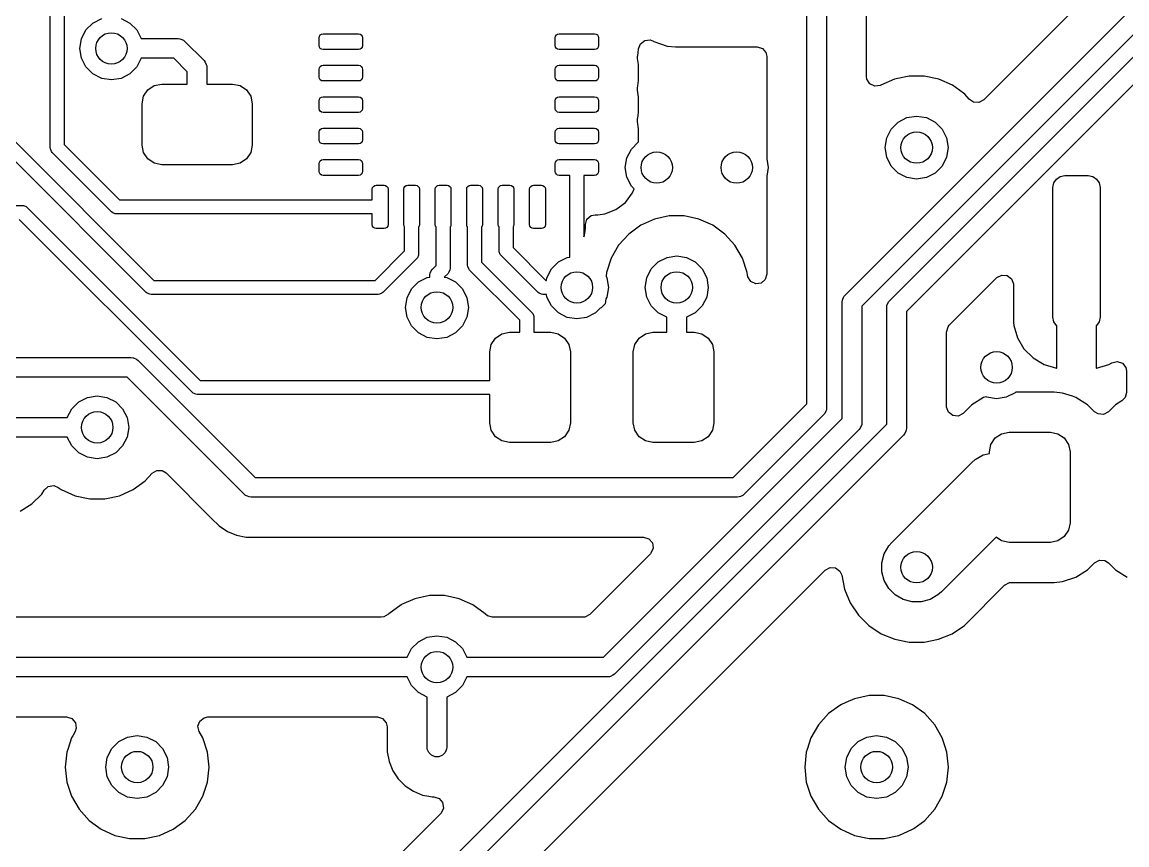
# Model space of a CAD drawing. Extents: x -2.18 to 1.8, y 0.44 to 2.81.
# Drawn here: x -0.158 to 0.395, y 0.646 to 1.058 of the extents above; entities that cross this region are included whole.
import ezdxf

# ---------------------------------------------------------------- set-up
doc = ezdxf.new("R2010")
doc.units = 0
doc.header["$MEASUREMENT"] = 0
doc.layers.add('BLACK', color=7, linetype='CONTINUOUS')

msp = doc.modelspace()

# ---------------------------------------------------------------- linework, layer by layer
at = {"layer": 'BLACK', "linetype": 'CONTINUOUS'}
for p, q in [((0.26494, 1.03051), (0.26494, 1.10805)), ((0.23508, 0.86674), (0.23508, 1.10355)), ((0.24492, 1.10559), (0.24492, 0.8647)), ((-0.1435, 0.995), (-0.1435, 1.0916)), ((-0.1365, 1.09305), (-0.1365, 0.99645)), ((0.25424, 0.9212), (0.40152, 1.06848)), ((0.37543, 1.0707), (0.32357, 1.01885)), ((-0.12562, 1.05383), (-0.12213, 1.05731)), ((-0.12213, 1.05731), (-0.11774, 1.05955)), ((-0.10801, 1.05955), (-0.10362, 1.05731)), ((-0.10362, 1.05731), (-0.10014, 1.05383)), ((0.40704, 1.06008), (0.26264, 0.91568)), ((-0.12786, 1.04944), (-0.12562, 1.05383)), ((-0.10014, 1.05383), (-0.09793, 1.04949)), ((-0.00894, 1.04996), (-0.00879, 1.05071)), ((-0.00879, 1.05071), (-0.00836, 1.05135)), ((-0.00836, 1.05135), (-0.00772, 1.05178)), ((-0.00772, 1.05178), (-0.00697, 1.05193)), ((-0.00697, 1.05193), (0.01075, 1.05193)), ((0.01075, 1.05193), (0.0115, 1.05178)), ((0.0115, 1.05178), (0.01214, 1.05135)), ((0.01214, 1.05135), (0.01257, 1.05071)), ((0.01257, 1.05071), (0.01272, 1.04996)), ((0.10917, 1.04996), (0.10932, 1.05071)), ((0.10932, 1.05071), (0.10975, 1.05135)), ((0.10975, 1.05135), (0.11039, 1.05178)), ((0.11039, 1.05178), (0.11114, 1.05193)), ((0.11114, 1.05193), (0.12886, 1.05193)), ((0.12886, 1.05193), (0.12961, 1.05178)), ((0.12961, 1.05178), (0.13025, 1.05135)), ((0.13025, 1.05135), (0.13068, 1.05071)), ((0.13068, 1.05071), (0.13083, 1.04996)), ((-0.12863, 1.04457), (-0.12786, 1.04944)), ((-0.09793, 1.04949), (-0.07957, 1.04949)), ((-0.07957, 1.04949), (-0.07861, 1.0494)), ((-0.07861, 1.0494), (-0.07861, 1.0494)), ((-0.07861, 1.0494), (-0.07809, 1.04918)), ((-0.07809, 1.04918), (-0.07683, 1.04866)), ((-0.07683, 1.04866), (-0.07683, 1.04866)), ((-0.07683, 1.04866), (-0.07609, 1.04805)), ((-0.07609, 1.04805), (-0.06652, 1.03848)), ((-0.00894, 1.04602), (-0.00894, 1.04996)), ((-0.00879, 1.04527), (-0.00894, 1.04602)), ((-0.00836, 1.04463), (-0.00879, 1.04527)), ((0.01257, 1.04527), (0.01214, 1.04463)), ((0.01272, 1.04602), (0.01257, 1.04527)), ((0.01272, 1.04996), (0.01272, 1.04602)), ((0.10917, 1.04602), (0.10917, 1.04996)), ((0.10932, 1.04527), (0.10917, 1.04602)), ((0.10975, 1.04463), (0.10932, 1.04527)), ((0.13068, 1.04527), (0.13025, 1.04463)), ((0.13083, 1.04602), (0.13068, 1.04527)), ((0.13083, 1.04996), (0.13083, 1.04602)), ((0.15089, 1.04444), (0.15178, 1.04692)), ((0.15178, 1.04692), (0.15396, 1.0486)), ((0.15396, 1.0486), (0.1567, 1.04882)), ((0.1567, 1.04882), (0.15828, 1.0482)), ((0.15828, 1.0482), (0.15859, 1.04801)), ((0.15859, 1.04801), (0.16522, 1.04581)), ((0.16522, 1.04581), (0.16931, 1.04539)), ((0.16931, 1.04539), (0.21018, 1.04539)), ((0.21018, 1.04539), (0.21282, 1.04462)), ((0.27652, 0.91848), (0.40652, 1.04848)), ((-0.12786, 1.0397), (-0.12863, 1.04457)), ((-0.12562, 1.03531), (-0.12786, 1.0397)), ((-0.09793, 1.03965), (-0.10014, 1.03531)), ((-0.08161, 1.03965), (-0.09793, 1.03965)), ((-0.07492, 1.03296), (-0.08161, 1.03965)), ((-0.00772, 1.0442), (-0.00836, 1.04463)), ((-0.00697, 1.04406), (-0.00772, 1.0442)), ((0.01075, 1.04406), (-0.00697, 1.04406)), ((0.0115, 1.0442), (0.01075, 1.04406)), ((0.01214, 1.04463), (0.0115, 1.0442)), ((0.11039, 1.0442), (0.10975, 1.04463)), ((0.11114, 1.04406), (0.11039, 1.0442)), ((0.12886, 1.04406), (0.11114, 1.04406)), ((0.12961, 1.0442), (0.12886, 1.04406)), ((0.13025, 1.04463), (0.12961, 1.0442)), ((0.15041, 1.0407), (0.15043, 1.04084)), ((0.15041, 1.03954), (0.15041, 1.0407)), ((0.15077, 1.03656), (0.15041, 1.03954)), ((0.15043, 1.04084), (0.15085, 1.0443)), ((0.15085, 1.04434), (0.15086, 1.04445)), ((0.15085, 1.04433), (0.15085, 1.04434)), ((0.15085, 1.0443), (0.15085, 1.04433)), ((0.15085, 1.0443), (0.15085, 1.0443)), ((0.15086, 1.04445), (0.15089, 1.04444)), ((0.21282, 1.04462), (0.21462, 1.04254)), ((0.21462, 1.04254), (0.21506, 1.04051)), ((0.21506, 1.04051), (0.21506, 0.98935)), ((0.41204, 1.04008), (0.28492, 0.91296)), ((-0.12213, 1.03183), (-0.12562, 1.03531)), ((-0.10014, 1.03531), (-0.10362, 1.03183)), ((-0.06652, 1.03848), (-0.06591, 1.03773)), ((-0.06591, 1.03773), (-0.06591, 1.03773)), ((-0.06591, 1.03773), (-0.06542, 1.03655)), ((-0.06542, 1.03655), (-0.06526, 1.03616)), ((-0.06526, 1.03616), (-0.06517, 1.03596)), ((-0.06517, 1.03596), (-0.06508, 1.035)), ((-0.06508, 1.035), (-0.06508, 1.02675)), ((-0.00894, 1.03421), (-0.00879, 1.03497)), ((-0.00894, 1.03028), (-0.00894, 1.03421)), ((-0.00879, 1.03497), (-0.00836, 1.0356)), ((-0.00836, 1.0356), (-0.00772, 1.03603)), ((-0.00772, 1.03603), (-0.00697, 1.03618)), ((-0.00697, 1.03618), (0.01075, 1.03618)), ((0.01075, 1.03618), (0.0115, 1.03603)), ((0.0115, 1.03603), (0.01214, 1.0356)), ((0.01214, 1.0356), (0.01257, 1.03497)), ((0.01257, 1.03497), (0.01272, 1.03421)), ((0.01272, 1.03421), (0.01272, 1.03028)), ((0.10917, 1.03421), (0.10932, 1.03497)), ((0.10917, 1.03028), (0.10917, 1.03421)), ((0.10932, 1.03497), (0.10975, 1.0356)), ((0.10975, 1.0356), (0.11039, 1.03603)), ((0.11039, 1.03603), (0.11114, 1.03618)), ((0.11114, 1.03618), (0.12886, 1.03618)), ((0.12886, 1.03618), (0.12961, 1.03603)), ((0.12961, 1.03603), (0.13025, 1.0356)), ((0.13025, 1.0356), (0.13068, 1.03497)), ((0.13068, 1.03497), (0.13083, 1.03421)), ((0.13083, 1.03421), (0.13083, 1.03028)), ((0.15085, 1.03593), (0.15077, 1.03656)), ((0.15085, 1.02855), (0.15085, 1.03593)), ((-0.11774, 1.02959), (-0.12213, 1.03183)), ((-0.11288, 1.02882), (-0.11774, 1.02959)), ((-0.10801, 1.02959), (-0.11288, 1.02882)), ((-0.10362, 1.03183), (-0.10801, 1.02959)), ((-0.07492, 1.02675), (-0.07492, 1.03296)), ((-0.00879, 1.02952), (-0.00894, 1.03028)), ((-0.00836, 1.02888), (-0.00879, 1.02952)), ((-0.00772, 1.02846), (-0.00836, 1.02888)), ((-0.00697, 1.02831), (-0.00772, 1.02846)), ((0.01075, 1.02831), (-0.00697, 1.02831)), ((0.0115, 1.02846), (0.01075, 1.02831)), ((0.01214, 1.02888), (0.0115, 1.02846)), ((0.01257, 1.02952), (0.01214, 1.02888)), ((0.01272, 1.03028), (0.01257, 1.02952)), ((0.10932, 1.02952), (0.10917, 1.03028)), ((0.10975, 1.02888), (0.10932, 1.02952)), ((0.11039, 1.02846), (0.10975, 1.02888)), ((0.11114, 1.02831), (0.11039, 1.02846)), ((0.12886, 1.02831), (0.11114, 1.02831)), ((0.12961, 1.02846), (0.12886, 1.02831)), ((0.13025, 1.02888), (0.12961, 1.02846)), ((0.13068, 1.02952), (0.13025, 1.02888)), ((0.13083, 1.03028), (0.13068, 1.02952)), ((0.15053, 1.02595), (0.15085, 1.02855)), ((0.26513, 1.02918), (0.26494, 1.03051)), ((0.26659, 1.02685), (0.26513, 1.02918)), ((0.27889, 1.0292), (0.27202, 1.02615)), ((0.28624, 1.03077), (0.27889, 1.0292)), ((0.27889, 1.0292), (0.27889, 1.0292)), ((0.29376, 1.03077), (0.28624, 1.03077)), ((0.30111, 1.0292), (0.29376, 1.03077)), ((0.30798, 1.02615), (0.30111, 1.0292)), ((0.30111, 1.0292), (0.30111, 1.0292)), ((-0.09681, 1.02068), (-0.09468, 1.02387)), ((-0.09468, 1.02387), (-0.09148, 1.026)), ((-0.09148, 1.026), (-0.08772, 1.02675)), ((-0.08772, 1.02675), (-0.07492, 1.02675)), ((-0.06508, 1.02675), (-0.05228, 1.02675)), ((-0.05228, 1.02675), (-0.04852, 1.026)), ((-0.04852, 1.026), (-0.04532, 1.02387)), ((-0.04532, 1.02387), (-0.04319, 1.02068)), ((0.15041, 1.02495), (0.15053, 1.02595)), ((0.15041, 1.02379), (0.15041, 1.02495)), ((0.15042, 1.02372), (0.15041, 1.02379)), ((0.15085, 1.02019), (0.15042, 1.02372)), ((0.15042, 1.02372), (0.15042, 1.02372)), ((0.26908, 1.02569), (0.26659, 1.02685)), ((0.27181, 1.02605), (0.26908, 1.02569)), ((0.27202, 1.02615), (0.27181, 1.02605)), ((0.27202, 1.02615), (0.27202, 1.02615)), ((0.30975, 1.02486), (0.30798, 1.02615)), ((0.31339, 1.02222), (0.30975, 1.02486)), ((-0.09756, 1.01691), (-0.09681, 1.02068)), ((-0.04319, 1.02068), (-0.04244, 1.01691)), ((-0.00894, 1.01846), (-0.00879, 1.01922)), ((-0.00894, 1.01453), (-0.00894, 1.01846)), ((-0.00879, 1.01922), (-0.00836, 1.01986)), ((-0.00836, 1.01986), (-0.00772, 1.02028)), ((-0.00772, 1.02028), (-0.00697, 1.02043)), ((-0.00697, 1.02043), (0.01075, 1.02043)), ((0.01075, 1.02043), (0.0115, 1.02028)), ((0.0115, 1.02028), (0.01214, 1.01986)), ((0.01214, 1.01986), (0.01257, 1.01922)), ((0.01257, 1.01922), (0.01272, 1.01846)), ((0.01272, 1.01846), (0.01272, 1.01453)), ((0.10917, 1.01846), (0.10932, 1.01922)), ((0.10917, 1.01453), (0.10917, 1.01846)), ((0.10932, 1.01922), (0.10975, 1.01986)), ((0.10975, 1.01986), (0.11039, 1.02028)), ((0.11039, 1.02028), (0.11114, 1.02043)), ((0.11114, 1.02043), (0.12886, 1.02043)), ((0.12886, 1.02043), (0.12961, 1.02028)), ((0.12961, 1.02028), (0.13025, 1.01986)), ((0.13025, 1.01986), (0.13068, 1.01922)), ((0.13068, 1.01922), (0.13083, 1.01846)), ((0.13083, 1.01846), (0.13083, 1.01453)), ((0.15085, 1.01281), (0.15085, 1.02019)), ((0.31407, 1.02173), (0.31339, 1.02222)), ((0.31631, 1.01923), (0.31407, 1.02173)), ((0.31649, 1.01903), (0.31631, 1.01923)), ((0.31842, 1.01772), (0.31649, 1.01903)), ((0.32116, 1.01753), (0.31842, 1.01772)), ((0.32357, 1.01885), (0.32116, 1.01753)), ((-0.09756, 0.99624), (-0.09756, 1.01691)), ((-0.04244, 1.01691), (-0.04244, 0.99624)), ((-0.00879, 1.01377), (-0.00894, 1.01453)), ((-0.00836, 1.01314), (-0.00879, 1.01377)), ((-0.00772, 1.01271), (-0.00836, 1.01314)), ((-0.00697, 1.01256), (-0.00772, 1.01271)), ((0.01075, 1.01256), (-0.00697, 1.01256)), ((0.0115, 1.01271), (0.01075, 1.01256)), ((0.01214, 1.01314), (0.0115, 1.01271)), ((0.01257, 1.01377), (0.01214, 1.01314)), ((0.01272, 1.01453), (0.01257, 1.01377)), ((0.10932, 1.01377), (0.10917, 1.01453)), ((0.10975, 1.01314), (0.10932, 1.01377)), ((0.11039, 1.01271), (0.10975, 1.01314)), ((0.11114, 1.01256), (0.11039, 1.01271)), ((0.12886, 1.01256), (0.11114, 1.01256)), ((0.12961, 1.01271), (0.12886, 1.01256)), ((0.13025, 1.01314), (0.12961, 1.01271)), ((0.13068, 1.01377), (0.13025, 1.01314)), ((0.13083, 1.01453), (0.13068, 1.01377)), ((0.15062, 1.01091), (0.15085, 1.01281)), ((0.15041, 1.0092), (0.15062, 1.01091)), ((0.15041, 1.00804), (0.15041, 1.0092)), ((0.15042, 1.00797), (0.15041, 1.00804)), ((0.15085, 1.00444), (0.15042, 1.00797)), ((0.15042, 1.00797), (0.15042, 1.00797)), ((0.27726, 1.00426), (0.28074, 1.00774)), ((0.28074, 1.00774), (0.28513, 1.00998)), ((0.28513, 1.00998), (0.29, 1.01075)), ((0.29, 1.01075), (0.29487, 1.00998)), ((0.29487, 1.00998), (0.29926, 1.00774)), ((0.29926, 1.00774), (0.30274, 1.00426)), ((-0.00894, 1.00272), (-0.00879, 1.00347)), ((-0.00894, 0.99878), (-0.00894, 1.00272)), ((-0.00879, 1.00347), (-0.00836, 1.00411)), ((-0.00836, 1.00411), (-0.00772, 1.00454)), ((-0.00772, 1.00454), (-0.00697, 1.00469)), ((-0.00697, 1.00469), (0.01075, 1.00469)), ((0.01075, 1.00469), (0.0115, 1.00454)), ((0.0115, 1.00454), (0.01214, 1.00411)), ((0.01214, 1.00411), (0.01257, 1.00347)), ((0.01257, 1.00347), (0.01272, 1.00272)), ((0.01272, 1.00272), (0.01272, 0.99878)), ((0.10917, 1.00272), (0.10932, 1.00347)), ((0.10917, 0.99878), (0.10917, 1.00272)), ((0.10932, 1.00347), (0.10975, 1.00411)), ((0.10975, 1.00411), (0.11039, 1.00454)), ((0.11039, 1.00454), (0.11114, 1.00469)), ((0.11114, 1.00469), (0.12886, 1.00469)), ((0.12886, 1.00469), (0.12961, 1.00454)), ((0.12961, 1.00454), (0.13025, 1.00411)), ((0.13025, 1.00411), (0.13068, 1.00347)), ((0.13068, 1.00347), (0.13083, 1.00272)), ((0.13083, 1.00272), (0.13083, 0.99878)), ((0.15085, 0.99779), (0.15085, 1.00444)), ((0.27502, 0.99987), (0.27726, 1.00426)), ((0.30274, 1.00426), (0.30498, 0.99987)), ((-0.16244, 0.99935), (-0.0916, 0.9285)), ((-0.1365, 0.99645), (-0.10887, 0.96881)), ((-0.09681, 0.99247), (-0.09756, 0.99624)), ((-0.04244, 0.99624), (-0.04319, 0.99247)), ((-0.00879, 0.99803), (-0.00894, 0.99878)), ((-0.00836, 0.99739), (-0.00879, 0.99803)), ((-0.00772, 0.99696), (-0.00836, 0.99739)), ((-0.00697, 0.99681), (-0.00772, 0.99696)), ((0.01075, 0.99681), (-0.00697, 0.99681)), ((0.0115, 0.99696), (0.01075, 0.99681)), ((0.01214, 0.99739), (0.0115, 0.99696)), ((0.01257, 0.99803), (0.01214, 0.99739)), ((0.01272, 0.99878), (0.01257, 0.99803)), ((0.10932, 0.99803), (0.10917, 0.99878)), ((0.10975, 0.99739), (0.10932, 0.99803)), ((0.11039, 0.99696), (0.10975, 0.99739)), ((0.11114, 0.99681), (0.11039, 0.99696)), ((0.12886, 0.99681), (0.11114, 0.99681)), ((0.12961, 0.99696), (0.12886, 0.99681)), ((0.13025, 0.99739), (0.12961, 0.99696)), ((0.13068, 0.99803), (0.13025, 0.99739)), ((0.13083, 0.99878), (0.13068, 0.99803)), ((0.14726, 0.99426), (0.15074, 0.99774)), ((0.15074, 0.99774), (0.15085, 0.99779)), ((0.27425, 0.995), (0.27502, 0.99987)), ((0.30498, 0.99987), (0.30575, 0.995)), ((-0.14343, 0.99432), (-0.1435, 0.995)), ((-0.14291, 0.99306), (-0.14343, 0.99432)), ((-0.14247, 0.99253), (-0.14291, 0.99306)), ((-0.11279, 0.96284), (-0.14247, 0.99253)), ((-0.09468, 0.98928), (-0.09681, 0.99247)), ((-0.04319, 0.99247), (-0.04532, 0.98928)), ((0.14425, 0.985), (0.14502, 0.98987)), ((0.14502, 0.98987), (0.14726, 0.99426)), ((0.27502, 0.99013), (0.27425, 0.995)), ((0.27726, 0.98574), (0.27502, 0.99013)), ((0.30498, 0.99013), (0.30274, 0.98574)), ((0.30575, 0.995), (0.30498, 0.99013)), ((-0.09552, 0.92253), (-0.16244, 0.98945)), ((-0.09148, 0.98715), (-0.09468, 0.98928)), ((-0.08772, 0.9864), (-0.09148, 0.98715)), ((-0.05228, 0.9864), (-0.08772, 0.9864)), ((-0.04852, 0.98715), (-0.05228, 0.9864)), ((-0.04532, 0.98928), (-0.04852, 0.98715)), ((-0.00894, 0.98697), (-0.00879, 0.98772)), ((-0.00894, 0.98303), (-0.00894, 0.98697)), ((-0.00879, 0.98772), (-0.00836, 0.98836)), ((-0.00836, 0.98836), (-0.00772, 0.98879)), ((-0.00772, 0.98879), (-0.00697, 0.98894)), ((-0.00697, 0.98894), (0.01075, 0.98894)), ((0.01075, 0.98894), (0.0115, 0.98879)), ((0.0115, 0.98879), (0.01214, 0.98836)), ((0.01214, 0.98836), (0.01257, 0.98772)), ((0.01257, 0.98772), (0.01272, 0.98697)), ((0.01272, 0.98697), (0.01272, 0.98303)), ((0.10917, 0.98697), (0.10932, 0.98772)), ((0.10917, 0.98303), (0.10917, 0.98697)), ((0.10932, 0.98772), (0.10975, 0.98836)), ((0.10975, 0.98836), (0.11039, 0.98879)), ((0.11039, 0.98879), (0.11114, 0.98894)), ((0.11114, 0.98894), (0.12886, 0.98894)), ((0.12886, 0.98894), (0.12961, 0.98879)), ((0.12961, 0.98879), (0.13025, 0.98836)), ((0.13025, 0.98836), (0.13068, 0.98772)), ((0.13068, 0.98772), (0.13083, 0.98697)), ((0.13083, 0.98697), (0.13083, 0.98303)), ((0.14502, 0.98013), (0.14425, 0.985)), ((0.21506, 0.98935), (0.21575, 0.985)), ((0.21575, 0.985), (0.21506, 0.98065)), ((0.28074, 0.98226), (0.27726, 0.98574)), ((0.30274, 0.98574), (0.29926, 0.98226)), ((-0.00879, 0.98228), (-0.00894, 0.98303)), ((-0.00836, 0.98164), (-0.00879, 0.98228)), ((-0.00772, 0.98121), (-0.00836, 0.98164)), ((-0.00697, 0.98106), (-0.00772, 0.98121)), ((0.01075, 0.98106), (-0.00697, 0.98106)), ((0.0115, 0.98121), (0.01075, 0.98106)), ((0.01214, 0.98164), (0.0115, 0.98121)), ((0.01257, 0.98228), (0.01214, 0.98164)), ((0.01272, 0.98303), (0.01257, 0.98228)), ((0.10932, 0.98228), (0.10917, 0.98303)), ((0.10975, 0.98164), (0.10932, 0.98228)), ((0.11039, 0.98121), (0.10975, 0.98164)), ((0.11114, 0.98106), (0.11039, 0.98121)), ((0.1165, 0.98106), (0.11114, 0.98106)), ((0.1165, 0.94019), (0.1165, 0.98106)), ((0.12886, 0.98106), (0.1235, 0.98106)), ((0.1235, 0.98106), (0.1235, 0.95032)), ((0.12961, 0.98121), (0.12886, 0.98106)), ((0.13025, 0.98164), (0.12961, 0.98121)), ((0.13068, 0.98228), (0.13025, 0.98164)), ((0.13083, 0.98303), (0.13068, 0.98228)), ((0.14726, 0.97574), (0.14502, 0.98013)), ((0.21506, 0.98065), (0.21506, 0.93163)), ((0.28513, 0.98002), (0.28074, 0.98226)), ((0.29, 0.97925), (0.28513, 0.98002)), ((0.29487, 0.98002), (0.29, 0.97925)), ((0.29926, 0.98226), (0.29487, 0.98002)), ((0.35864, 0.9773), (0.35992, 0.97922)), ((0.35992, 0.97922), (0.36183, 0.9805)), ((0.36183, 0.9805), (0.36409, 0.98094)), ((0.36409, 0.98094), (0.37591, 0.98094)), ((0.37591, 0.98094), (0.37817, 0.9805)), ((0.37817, 0.9805), (0.38008, 0.97922)), ((0.38008, 0.97922), (0.38136, 0.9773)), ((0.01764, 0.97417), (0.01779, 0.97493)), ((0.01764, 0.96881), (0.01764, 0.97417)), ((0.01779, 0.97493), (0.01821, 0.97557)), ((0.01821, 0.97557), (0.01885, 0.97599)), ((0.01885, 0.97599), (0.01961, 0.97614)), ((0.01961, 0.97614), (0.02354, 0.97614)), ((0.02354, 0.97614), (0.0243, 0.97599)), ((0.0243, 0.97599), (0.02494, 0.97557)), ((0.02494, 0.97557), (0.02536, 0.97493)), ((0.02536, 0.97493), (0.02551, 0.97417)), ((0.02551, 0.97417), (0.02551, 0.95646)), ((0.03339, 0.97417), (0.03354, 0.97493)), ((0.03339, 0.95646), (0.03339, 0.97417)), ((0.03354, 0.97493), (0.03396, 0.97557)), ((0.03396, 0.97557), (0.0346, 0.97599)), ((0.0346, 0.97599), (0.03535, 0.97614)), ((0.03535, 0.97614), (0.03929, 0.97614)), ((0.03929, 0.97614), (0.04004, 0.97599)), ((0.04004, 0.97599), (0.04068, 0.97557)), ((0.04068, 0.97557), (0.04111, 0.97493)), ((0.04111, 0.97493), (0.04126, 0.97417)), ((0.04126, 0.97417), (0.04126, 0.95646)), ((0.04913, 0.97417), (0.04928, 0.97493)), ((0.04913, 0.95646), (0.04913, 0.97417)), ((0.04928, 0.97493), (0.04971, 0.97557)), ((0.04971, 0.97557), (0.05035, 0.97599)), ((0.05035, 0.97599), (0.0511, 0.97614)), ((0.0511, 0.97614), (0.05504, 0.97614)), ((0.05504, 0.97614), (0.05579, 0.97599)), ((0.05579, 0.97599), (0.05643, 0.97557)), ((0.05643, 0.97557), (0.05686, 0.97493)), ((0.05686, 0.97493), (0.05701, 0.97417)), ((0.05701, 0.97417), (0.05701, 0.95646)), ((0.06488, 0.97417), (0.06503, 0.97493)), ((0.06488, 0.95646), (0.06488, 0.97417)), ((0.06503, 0.97493), (0.06546, 0.97557)), ((0.06546, 0.97557), (0.0661, 0.97599)), ((0.0661, 0.97599), (0.06685, 0.97614)), ((0.06685, 0.97614), (0.07079, 0.97614)), ((0.07079, 0.97614), (0.07154, 0.97599)), ((0.07154, 0.97599), (0.07218, 0.97557)), ((0.07218, 0.97557), (0.07261, 0.97493)), ((0.07261, 0.97493), (0.07276, 0.97417)), ((0.07276, 0.97417), (0.07276, 0.95646)), ((0.08063, 0.97417), (0.08078, 0.97493)), ((0.08063, 0.95646), (0.08063, 0.97417)), ((0.08078, 0.97493), (0.08121, 0.97557)), ((0.08121, 0.97557), (0.08185, 0.97599)), ((0.08185, 0.97599), (0.0826, 0.97614)), ((0.0826, 0.97614), (0.08654, 0.97614)), ((0.08654, 0.97614), (0.08729, 0.97599)), ((0.08729, 0.97599), (0.08793, 0.97557)), ((0.08793, 0.97557), (0.08835, 0.97493)), ((0.08835, 0.97493), (0.0885, 0.97417)), ((0.0885, 0.97417), (0.0885, 0.95646)), ((0.09638, 0.97417), (0.09653, 0.97493)), ((0.09638, 0.95646), (0.09638, 0.97417)), ((0.09653, 0.97493), (0.09695, 0.97557)), ((0.09695, 0.97557), (0.09759, 0.97599)), ((0.09759, 0.97599), (0.09835, 0.97614)), ((0.09835, 0.97614), (0.10228, 0.97614)), ((0.10228, 0.97614), (0.10304, 0.97599)), ((0.10304, 0.97599), (0.10368, 0.97557)), ((0.10368, 0.97557), (0.1041, 0.97493)), ((0.1041, 0.97493), (0.10425, 0.97417)), ((0.10425, 0.97417), (0.10425, 0.95646)), ((0.14869, 0.97431), (0.14726, 0.97574)), ((0.14791, 0.97232), (0.14869, 0.97431)), ((0.35819, 0.97504), (0.35864, 0.9773)), ((0.35819, 0.91008), (0.35819, 0.97504)), ((0.38136, 0.9773), (0.38181, 0.97504)), ((0.38181, 0.97504), (0.38181, 0.91008)), ((-0.10887, 0.96881), (0.01764, 0.96881)), ((0.13957, 0.96398), (0.14431, 0.96758)), ((0.14431, 0.96758), (0.14791, 0.97232)), ((-0.22959, 0.96606), (-0.15756, 0.96606)), ((-0.15756, 0.96606), (-0.15688, 0.966)), ((-0.15688, 0.966), (-0.15562, 0.96547)), ((-0.15562, 0.96547), (-0.15509, 0.96504)), ((-0.15509, 0.96504), (-0.06855, 0.8785)), ((-0.11226, 0.9624), (-0.11279, 0.96284)), ((-0.111, 0.96188), (-0.11226, 0.9624)), ((-0.11031, 0.96181), (-0.111, 0.96188)), ((0.13403, 0.9618), (0.13957, 0.96398)), ((-0.07247, 0.87253), (-0.15901, 0.95906)), ((0.01764, 0.96181), (-0.11031, 0.96181)), ((0.01764, 0.95646), (0.01764, 0.96181)), ((0.01779, 0.9557), (0.01764, 0.95646)), ((0.02551, 0.95646), (0.02536, 0.9557)), ((0.03354, 0.9557), (0.03339, 0.95646)), ((0.04126, 0.95646), (0.04111, 0.9557)), ((0.04928, 0.9557), (0.04913, 0.95646)), ((0.05701, 0.95646), (0.05686, 0.9557)), ((0.06503, 0.9557), (0.06488, 0.95646)), ((0.07276, 0.95646), (0.07261, 0.9557)), ((0.08078, 0.9557), (0.08063, 0.95646)), ((0.0885, 0.95646), (0.08835, 0.9557)), ((0.09653, 0.9557), (0.09638, 0.95646)), ((0.10425, 0.95646), (0.1041, 0.9557)), ((0.12427, 0.9565), (0.12505, 0.95914)), ((0.12427, 0.95474), (0.12427, 0.9565)), ((0.12505, 0.95914), (0.12713, 0.96094)), ((0.12713, 0.96094), (0.12915, 0.96138)), ((0.12915, 0.96138), (0.13055, 0.96138)), ((0.13055, 0.96138), (0.13403, 0.9618)), ((0.1528, 0.9565), (0.15202, 0.95615)), ((0.15889, 0.9592), (0.1528, 0.9565)), ((0.16624, 0.96077), (0.15889, 0.9592)), ((0.15889, 0.9592), (0.15889, 0.9592)), ((0.17376, 0.96077), (0.16624, 0.96077)), ((0.18111, 0.9592), (0.17376, 0.96077)), ((0.18798, 0.95615), (0.18111, 0.9592)), ((0.18111, 0.9592), (0.18111, 0.9592)), ((0.01821, 0.95506), (0.01779, 0.9557)), ((0.01885, 0.95464), (0.01821, 0.95506)), ((0.01961, 0.95449), (0.01885, 0.95464)), ((0.02354, 0.95449), (0.01961, 0.95449)), ((0.0243, 0.95464), (0.02354, 0.95449)), ((0.02494, 0.95506), (0.0243, 0.95464)), ((0.02536, 0.9557), (0.02494, 0.95506)), ((0.03382, 0.95527), (0.03354, 0.9557)), ((0.03382, 0.94327), (0.03382, 0.95527)), ((0.04111, 0.9557), (0.04082, 0.95527)), ((0.04082, 0.95527), (0.04082, 0.94182)), ((0.04957, 0.95527), (0.04928, 0.9557)), ((0.04957, 0.93597), (0.04957, 0.95527)), ((0.05686, 0.9557), (0.05657, 0.95527)), ((0.05657, 0.95527), (0.05657, 0.93452)), ((0.06532, 0.95527), (0.06503, 0.9557)), ((0.06532, 0.93618), (0.06532, 0.95527)), ((0.07261, 0.9557), (0.07232, 0.95527)), ((0.07232, 0.95527), (0.07232, 0.93763)), ((0.08107, 0.95527), (0.08078, 0.9557)), ((0.08107, 0.94348), (0.08107, 0.95527)), ((0.08835, 0.9557), (0.08807, 0.95527)), ((0.08807, 0.95527), (0.08807, 0.94493)), ((0.09695, 0.95506), (0.09653, 0.9557)), ((0.09759, 0.95464), (0.09695, 0.95506)), ((0.09835, 0.95449), (0.09759, 0.95464)), ((0.10228, 0.95449), (0.09835, 0.95449)), ((0.10304, 0.95464), (0.10228, 0.95449)), ((0.10368, 0.95506), (0.10304, 0.95464)), ((0.1041, 0.9557), (0.10368, 0.95506)), ((0.1235, 0.95032), (0.12385, 0.9512)), ((0.12385, 0.9512), (0.12427, 0.95474)), ((0.14593, 0.95173), (0.1409, 0.94614)), ((0.15202, 0.95615), (0.14593, 0.95173)), ((0.19407, 0.95173), (0.18798, 0.95615)), ((0.1991, 0.94614), (0.19407, 0.95173)), ((0.1409, 0.94614), (0.13714, 0.93963)), ((0.20286, 0.93963), (0.1991, 0.94614)), ((0.01906, 0.9285), (0.03382, 0.94327)), ((0.04023, 0.93987), (0.0398, 0.93934)), ((0.04076, 0.94113), (0.04023, 0.93987)), ((0.04082, 0.94182), (0.04076, 0.94113)), ((0.08113, 0.9428), (0.08107, 0.94348)), ((0.08166, 0.94153), (0.08113, 0.9428)), ((0.08209, 0.941), (0.08166, 0.94153)), ((0.10057, 0.92253), (0.08209, 0.941)), ((0.08807, 0.94493), (0.10449, 0.9285)), ((0.11074, 0.93774), (0.11513, 0.93998)), ((0.11513, 0.93998), (0.1165, 0.94019)), ((0.16074, 0.93774), (0.16513, 0.93998)), ((0.16513, 0.93998), (0.17, 0.94075)), ((0.17, 0.94075), (0.17487, 0.93998)), ((0.17487, 0.93998), (0.17926, 0.93774)), ((0.0398, 0.93934), (0.02298, 0.92253)), ((0.04753, 0.93392), (0.04957, 0.93597)), ((0.05657, 0.93452), (0.0565, 0.93384)), ((0.06539, 0.9355), (0.06532, 0.93618)), ((0.06591, 0.93424), (0.06539, 0.9355)), ((0.07232, 0.93763), (0.09747, 0.91247)), ((0.10502, 0.92987), (0.10726, 0.93426)), ((0.10726, 0.93426), (0.11074, 0.93774)), ((0.13714, 0.93963), (0.13482, 0.93248)), ((0.13714, 0.93963), (0.13714, 0.93963)), ((0.15502, 0.92987), (0.15726, 0.93426)), ((0.15726, 0.93426), (0.16074, 0.93774)), ((0.17926, 0.93774), (0.18274, 0.93426)), ((0.18274, 0.93426), (0.18498, 0.92987)), ((0.20518, 0.93248), (0.20286, 0.93963)), ((0.04074, 0.92774), (0.04513, 0.92998)), ((0.04513, 0.92998), (0.0465, 0.93019)), ((0.0465, 0.93145), (0.04657, 0.93213)), ((0.0465, 0.93019), (0.0465, 0.93145)), ((0.04657, 0.93213), (0.04709, 0.93339)), ((0.04709, 0.93339), (0.04753, 0.93392)), ((0.05555, 0.93205), (0.05367, 0.93017)), ((0.05367, 0.93017), (0.05487, 0.92998)), ((0.05487, 0.92998), (0.05926, 0.92774)), ((0.05598, 0.93258), (0.05555, 0.93205)), ((0.0565, 0.93384), (0.05598, 0.93258)), ((0.06634, 0.93371), (0.06591, 0.93424)), ((0.0915, 0.90855), (0.06634, 0.93371)), ((0.10481, 0.9285), (0.10502, 0.92987)), ((0.13482, 0.93248), (0.13462, 0.93057)), ((0.13462, 0.93057), (0.13498, 0.92987)), ((0.13482, 0.93248), (0.13482, 0.93248)), ((0.13498, 0.92987), (0.13575, 0.925)), ((0.15425, 0.925), (0.15502, 0.92987)), ((0.18498, 0.92987), (0.18575, 0.925)), ((0.20532, 0.93111), (0.20518, 0.93248)), ((0.20549, 0.93025), (0.20532, 0.93111)), ((0.20698, 0.92794), (0.20549, 0.93025)), ((0.21428, 0.92899), (0.21221, 0.92718)), ((0.21506, 0.93163), (0.21428, 0.92899)), ((0.30637, 0.9061), (0.33017, 0.9299)), ((0.33017, 0.9299), (0.33258, 0.93122)), ((0.33258, 0.93122), (0.33533, 0.93102)), ((0.33533, 0.93102), (0.33753, 0.92937)), ((0.33753, 0.92937), (0.33849, 0.92679)), ((-0.0916, 0.9285), (0.01906, 0.9285)), ((0.03502, 0.91987), (0.03726, 0.92426)), ((0.03726, 0.92426), (0.04074, 0.92774)), ((0.05926, 0.92774), (0.06274, 0.92426)), ((0.06274, 0.92426), (0.06498, 0.91987)), ((0.10449, 0.9285), (0.10481, 0.9285)), ((0.13575, 0.925), (0.13498, 0.92013)), ((0.15502, 0.92013), (0.15425, 0.925)), ((0.18575, 0.925), (0.18498, 0.92013)), ((0.20948, 0.92679), (0.20698, 0.92794)), ((0.21221, 0.92718), (0.20948, 0.92679)), ((0.33849, 0.92679), (0.3385, 0.92645)), ((0.3385, 0.92645), (0.3385, 0.90749)), ((-0.09499, 0.92209), (-0.09552, 0.92253)), ((-0.09373, 0.92157), (-0.09499, 0.92209)), ((-0.09304, 0.9215), (-0.09373, 0.92157)), ((0.02051, 0.9215), (-0.09304, 0.9215)), ((0.02119, 0.92157), (0.02051, 0.9215)), ((0.02245, 0.92209), (0.02119, 0.92157)), ((0.02298, 0.92253), (0.02245, 0.92209)), ((0.03425, 0.915), (0.03502, 0.91987)), ((0.06498, 0.91987), (0.06575, 0.915)), ((0.1011, 0.92209), (0.10057, 0.92253)), ((0.10236, 0.92157), (0.1011, 0.92209)), ((0.10304, 0.9215), (0.10236, 0.92157)), ((0.10481, 0.9215), (0.10304, 0.9215)), ((0.10502, 0.92013), (0.10481, 0.9215)), ((0.10726, 0.91574), (0.10502, 0.92013)), ((0.13458, 0.91936), (0.13412, 0.91681)), ((0.13498, 0.92013), (0.13458, 0.91936)), ((0.15726, 0.91574), (0.15502, 0.92013)), ((0.18498, 0.92013), (0.18274, 0.91574)), ((0.2528, 0.91772), (0.25289, 0.91868)), ((0.2528, 0.8594), (0.2528, 0.91772)), ((0.25289, 0.91868), (0.25362, 0.92045)), ((0.25362, 0.92045), (0.25424, 0.9212)), ((0.25362, 0.92045), (0.25362, 0.92045)), ((0.27517, 0.91596), (0.27591, 0.91773)), ((0.27591, 0.91773), (0.27652, 0.91848)), ((0.27591, 0.91773), (0.27591, 0.91773)), ((0.03502, 0.91013), (0.03425, 0.915)), ((0.06575, 0.915), (0.06498, 0.91013)), ((0.09747, 0.91247), (0.09791, 0.91194)), ((0.11074, 0.91226), (0.10726, 0.91574)), ((0.11513, 0.91002), (0.11074, 0.91226)), ((0.12926, 0.91226), (0.12487, 0.91002)), ((0.13165, 0.91465), (0.12926, 0.91226)), ((0.13224, 0.9148), (0.13165, 0.91465)), ((0.13412, 0.91681), (0.13224, 0.9148)), ((0.16074, 0.91226), (0.15726, 0.91574)), ((0.16508, 0.91005), (0.16074, 0.91226)), ((0.17926, 0.91226), (0.17492, 0.91005)), ((0.18274, 0.91574), (0.17926, 0.91226)), ((0.26264, 0.91568), (0.26264, 0.85737)), ((0.27508, 0.915), (0.27517, 0.91596)), ((0.27508, 0.85663), (0.27508, 0.915)), ((0.28492, 0.91296), (0.28492, 0.85459)), ((0.03726, 0.90574), (0.03502, 0.91013)), ((0.06498, 0.91013), (0.06274, 0.90574)), ((0.0915, 0.90256), (0.0915, 0.90855)), ((0.09791, 0.91194), (0.09843, 0.91068)), ((0.09843, 0.91068), (0.0985, 0.91)), ((0.0985, 0.91), (0.0985, 0.90256)), ((0.12, 0.90925), (0.11513, 0.91002)), ((0.12487, 0.91002), (0.12, 0.90925)), ((0.16508, 0.90256), (0.16508, 0.91005)), ((0.17492, 0.91005), (0.17492, 0.90256)), ((0.3385, 0.90749), (0.33862, 0.90604)), ((0.35864, 0.90782), (0.35819, 0.91008)), ((0.35992, 0.9059), (0.35864, 0.90782)), ((0.38136, 0.90782), (0.38008, 0.9059)), ((0.38181, 0.91008), (0.38136, 0.90782)), ((0.04074, 0.90226), (0.03726, 0.90574)), ((0.04513, 0.90002), (0.04074, 0.90226)), ((0.05926, 0.90226), (0.05487, 0.90002)), ((0.06274, 0.90574), (0.05926, 0.90226)), ((0.07928, 0.89968), (0.08247, 0.90181)), ((0.08247, 0.90181), (0.08624, 0.90256)), ((0.08624, 0.90256), (0.0915, 0.90256)), ((0.0985, 0.90256), (0.10691, 0.90256)), ((0.10691, 0.90256), (0.11068, 0.90181)), ((0.11068, 0.90181), (0.11387, 0.89968)), ((0.15113, 0.89968), (0.15432, 0.90181)), ((0.15432, 0.90181), (0.15809, 0.90256)), ((0.15809, 0.90256), (0.16508, 0.90256)), ((0.17492, 0.90256), (0.17876, 0.90256)), ((0.17876, 0.90256), (0.18253, 0.90181)), ((0.18253, 0.90181), (0.18572, 0.89968)), ((0.30494, 0.90265), (0.30572, 0.90529)), ((0.30494, 0.86543), (0.30494, 0.90265)), ((0.30572, 0.90529), (0.30637, 0.9061)), ((0.33862, 0.90604), (0.33862, 0.90604)), ((0.33862, 0.90604), (0.34042, 0.89983)), ((0.36016, 0.90574), (0.35992, 0.9059)), ((0.36016, 0.88459), (0.36016, 0.90574)), ((0.38008, 0.9059), (0.37984, 0.90574)), ((0.37984, 0.90574), (0.37984, 0.88459)), ((0.05, 0.89925), (0.04513, 0.90002)), ((0.05487, 0.90002), (0.05, 0.89925)), ((0.0764, 0.89272), (0.07715, 0.89648)), ((0.07715, 0.89648), (0.07928, 0.89968)), ((0.11387, 0.89968), (0.116, 0.89648)), ((0.116, 0.89648), (0.11675, 0.89272)), ((0.14825, 0.89272), (0.149, 0.89648)), ((0.149, 0.89648), (0.15113, 0.89968)), ((0.18572, 0.89968), (0.18785, 0.89648)), ((0.18785, 0.89648), (0.1886, 0.89272)), ((0.34042, 0.89983), (0.34042, 0.89983)), ((0.34042, 0.89983), (0.34371, 0.89427)), ((0.0764, 0.8785), (0.0764, 0.89272)), ((0.11675, 0.89272), (0.11675, 0.85728)), ((0.14825, 0.85728), (0.14825, 0.89272)), ((0.1886, 0.89272), (0.1886, 0.85728)), ((0.34371, 0.89427), (0.34371, 0.89427)), ((0.34371, 0.89427), (0.34828, 0.8897)), ((-0.22559, 0.88992), (-0.10304, 0.88992)), ((-0.10304, 0.88992), (-0.10208, 0.88983)), ((-0.10208, 0.88983), (-0.10208, 0.88983)), ((-0.10208, 0.88983), (-0.10177, 0.8897)), ((-0.10177, 0.8897), (-0.10031, 0.88909)), ((-0.10031, 0.88909), (-0.10031, 0.88909)), ((-0.10031, 0.88909), (-0.09957, 0.88848)), ((-0.09957, 0.88848), (-0.04101, 0.82992)), ((0.34828, 0.8897), (0.34829, 0.8897)), ((0.34829, 0.8897), (0.35385, 0.88641)), ((0.35385, 0.88641), (0.36006, 0.8846)), ((0.36006, 0.8846), (0.36006, 0.8846)), ((0.36006, 0.8846), (0.36016, 0.88459)), ((0.36016, 0.88459), (0.36016, 0.88459)), ((0.37984, 0.88459), (0.37994, 0.8846)), ((0.37984, 0.88459), (0.37984, 0.88459)), ((0.37994, 0.8846), (0.38615, 0.88641)), ((0.38615, 0.88641), (0.38769, 0.88732)), ((0.38769, 0.88732), (0.39036, 0.88799)), ((0.39036, 0.88799), (0.39297, 0.88712)), ((0.39297, 0.88712), (0.39469, 0.88498)), ((0.39469, 0.88498), (0.39506, 0.88312)), ((-0.10508, 0.88008), (-0.22355, 0.88008)), ((-0.04652, 0.82152), (-0.10508, 0.88008)), ((0.39506, 0.88312), (0.39506, 0.87249)), ((-0.06855, 0.8785), (0.0764, 0.8785)), ((-0.12926, 0.86774), (-0.12487, 0.86998)), ((-0.12487, 0.86998), (-0.12, 0.87075)), ((-0.12, 0.87075), (-0.11513, 0.86998)), ((-0.11513, 0.86998), (-0.11074, 0.86774)), ((-0.07194, 0.87209), (-0.07247, 0.87253)), ((-0.07068, 0.87157), (-0.07194, 0.87209)), ((-0.07, 0.8715), (-0.07068, 0.87157)), ((0.0764, 0.8715), (-0.07, 0.8715)), ((0.0764, 0.85728), (0.0764, 0.8715)), ((0.32353, 0.86997), (0.31759, 0.8663)), ((0.32457, 0.87031), (0.32353, 0.86997)), ((0.32353, 0.86997), (0.32353, 0.86997)), ((0.32513, 0.87002), (0.32457, 0.87031)), ((0.33, 0.86925), (0.32513, 0.87002)), ((0.33487, 0.87002), (0.33, 0.86925)), ((0.33926, 0.87226), (0.33487, 0.87002)), ((0.33958, 0.87258), (0.33926, 0.87226)), ((0.3589, 0.87258), (0.33958, 0.87258)), ((0.36299, 0.87216), (0.3589, 0.87258)), ((0.36795, 0.87052), (0.36299, 0.87216)), ((0.36962, 0.86997), (0.36795, 0.87052)), ((0.37556, 0.8663), (0.36962, 0.86997)), ((0.39274, 0.86833), (0.38944, 0.8663)), ((0.39428, 0.86985), (0.39274, 0.86833)), ((0.39506, 0.87249), (0.39428, 0.86985)), ((-0.13495, 0.85992), (-0.13274, 0.86426)), ((-0.13274, 0.86426), (-0.12926, 0.86774)), ((-0.11074, 0.86774), (-0.10726, 0.86426)), ((-0.10726, 0.86426), (-0.10502, 0.85987)), ((0.19826, 0.82992), (0.23508, 0.86674)), ((0.24452, 0.86302), (0.24409, 0.86197)), ((0.24483, 0.86374), (0.24452, 0.86302)), ((0.24492, 0.8647), (0.24483, 0.86374)), ((0.24483, 0.86374), (0.24483, 0.86374)), ((0.30495, 0.86509), (0.30494, 0.86543)), ((0.30591, 0.86251), (0.30495, 0.86509)), ((0.30812, 0.86086), (0.30591, 0.86251)), ((0.31759, 0.8663), (0.31327, 0.86198)), ((0.37905, 0.86281), (0.37556, 0.8663)), ((0.37556, 0.8663), (0.37556, 0.8663)), ((0.38079, 0.86169), (0.37905, 0.86281)), ((0.38595, 0.86281), (0.38354, 0.86149)), ((0.38944, 0.8663), (0.38595, 0.86281)), ((0.38944, 0.8663), (0.38944, 0.8663)), ((-0.16146, 0.85992), (-0.13495, 0.85992)), ((-0.10502, 0.85987), (-0.10425, 0.855)), ((0.07715, 0.85352), (0.0764, 0.85728)), ((0.11675, 0.85728), (0.116, 0.85352)), ((0.13331, 0.73992), (0.2528, 0.8594)), ((0.149, 0.85352), (0.14825, 0.85728)), ((0.1886, 0.85728), (0.18785, 0.85352)), ((0.24348, 0.86122), (0.20378, 0.82152)), ((0.24409, 0.86197), (0.24348, 0.86122)), ((0.24409, 0.86197), (0.24409, 0.86197)), ((0.26264, 0.85737), (0.26254, 0.85641)), ((0.31086, 0.86066), (0.30812, 0.86086)), ((0.31327, 0.86198), (0.31086, 0.86066)), ((0.38354, 0.86149), (0.38079, 0.86169)), ((-0.10425, 0.855), (-0.10502, 0.85013)), ((0.01837, 0.59992), (0.27508, 0.85663)), ((0.07928, 0.85032), (0.07715, 0.85352)), ((0.116, 0.85352), (0.11387, 0.85032)), ((0.2612, 0.85389), (0.13883, 0.73152)), ((0.15113, 0.85032), (0.149, 0.85352)), ((0.18785, 0.85352), (0.18572, 0.85032)), ((0.26181, 0.85463), (0.2612, 0.85389)), ((0.26254, 0.85641), (0.26181, 0.85463)), ((0.26254, 0.85641), (0.26254, 0.85641)), ((0.28409, 0.85186), (0.28348, 0.85111)), ((0.28457, 0.85302), (0.28409, 0.85186)), ((0.28409, 0.85186), (0.28409, 0.85186)), ((0.28483, 0.85363), (0.28457, 0.85302)), ((0.28492, 0.85459), (0.28483, 0.85363)), ((0.28483, 0.85363), (0.28483, 0.85363)), ((0.32928, 0.84968), (0.33247, 0.85181)), ((0.33247, 0.85181), (0.33624, 0.85256)), ((0.33624, 0.85256), (0.35691, 0.85256)), ((0.35691, 0.85256), (0.36068, 0.85181)), ((0.36068, 0.85181), (0.36387, 0.84968)), ((-0.13495, 0.85008), (-0.16146, 0.85008)), ((-0.13274, 0.84574), (-0.13495, 0.85008)), ((-0.10502, 0.85013), (-0.10726, 0.84574)), ((0.28348, 0.85111), (0.02389, 0.59152)), ((0.08247, 0.84819), (0.07928, 0.85032)), ((0.08624, 0.84744), (0.08247, 0.84819)), ((0.10691, 0.84744), (0.08624, 0.84744)), ((0.11068, 0.84819), (0.10691, 0.84744)), ((0.11387, 0.85032), (0.11068, 0.84819)), ((0.15432, 0.84819), (0.15113, 0.85032)), ((0.15809, 0.84744), (0.15432, 0.84819)), ((0.17876, 0.84744), (0.15809, 0.84744)), ((0.18253, 0.84819), (0.17876, 0.84744)), ((0.18572, 0.85032), (0.18253, 0.84819)), ((0.3264, 0.84272), (0.32715, 0.84648)), ((0.32715, 0.84648), (0.32928, 0.84968)), ((0.36387, 0.84968), (0.366, 0.84648)), ((0.366, 0.84648), (0.36675, 0.84272)), ((-0.12926, 0.84226), (-0.13274, 0.84574)), ((-0.12487, 0.84002), (-0.12926, 0.84226)), ((-0.11074, 0.84226), (-0.11513, 0.84002)), ((-0.10726, 0.84574), (-0.11074, 0.84226)), ((0.31935, 0.83888), (0.3233, 0.84117)), ((0.3233, 0.84117), (0.32639, 0.84199)), ((0.32639, 0.84199), (0.3264, 0.842)), ((0.3264, 0.842), (0.3264, 0.84272)), ((0.36675, 0.84272), (0.36675, 0.80728)), ((-0.12, 0.83925), (-0.12487, 0.84002)), ((-0.11513, 0.84002), (-0.12, 0.83925)), ((0.27763, 0.79737), (0.31763, 0.83737)), ((0.31763, 0.83737), (0.31935, 0.83888)), ((0.31935, 0.83888), (0.31935, 0.83888)), ((-0.09593, 0.82827), (-0.09258, 0.832)), ((-0.09258, 0.832), (-0.09024, 0.83344)), ((-0.09024, 0.83344), (-0.08749, 0.83339)), ((-0.08749, 0.83339), (-0.0855, 0.83218)), ((-0.0855, 0.83218), (-0.06242, 0.8091)), ((-0.04101, 0.82992), (0.19826, 0.82992)), ((-0.14651, 0.82356), (-0.14447, 0.8254)), ((-0.14447, 0.8254), (-0.14175, 0.82584)), ((-0.14175, 0.82584), (-0.13949, 0.82495)), ((-0.13949, 0.82495), (-0.13798, 0.82385)), ((-0.13798, 0.82385), (-0.13798, 0.82385)), ((-0.13798, 0.82385), (-0.13798, 0.82385)), ((-0.13798, 0.82385), (-0.13798, 0.82385)), ((-0.13798, 0.82385), (-0.13111, 0.8208)), ((-0.10889, 0.8208), (-0.10202, 0.82385)), ((-0.10202, 0.82385), (-0.09593, 0.82827)), ((-0.15265, 0.81667), (-0.14772, 0.82161)), ((-0.14772, 0.82161), (-0.14651, 0.82356)), ((-0.13111, 0.8208), (-0.12376, 0.81923)), ((-0.12376, 0.81923), (-0.11624, 0.81923)), ((-0.11624, 0.81923), (-0.10889, 0.8208)), ((-0.04578, 0.82091), (-0.04652, 0.82152)), ((-0.04474, 0.82048), (-0.04578, 0.82091)), ((-0.04578, 0.82091), (-0.04578, 0.82091)), ((-0.04401, 0.82017), (-0.04474, 0.82048)), ((-0.04304, 0.82008), (-0.04401, 0.82017)), ((-0.04401, 0.82017), (-0.04401, 0.82017)), ((0.2003, 0.82008), (-0.04304, 0.82008)), ((0.20126, 0.82017), (0.2003, 0.82008)), ((0.20187, 0.82043), (0.20126, 0.82017)), ((0.20126, 0.82017), (0.20126, 0.82017)), ((0.20303, 0.82091), (0.20187, 0.82043)), ((0.20378, 0.82152), (0.20303, 0.82091)), ((0.20303, 0.82091), (0.20303, 0.82091)), ((-0.15859, 0.81301), (-0.15265, 0.81667)), ((-0.06242, 0.8091), (-0.0593, 0.80598)), ((0.36675, 0.80728), (0.366, 0.80352)), ((-0.0593, 0.80598), (-0.05894, 0.80563)), ((-0.05894, 0.80563), (-0.05486, 0.8029)), ((-0.05486, 0.8029), (-0.05486, 0.8029)), ((-0.05486, 0.8029), (-0.05486, 0.8029)), ((-0.05486, 0.8029), (-0.05032, 0.80102)), ((0.366, 0.80352), (0.36387, 0.80032)), ((-0.05032, 0.80102), (-0.0455, 0.80006)), ((-0.0455, 0.80006), (-0.0455, 0.80006)), ((-0.0455, 0.80006), (-0.0455, 0.80006)), ((-0.0455, 0.80006), (0.15335, 0.80006)), ((0.15335, 0.80006), (0.15599, 0.79928)), ((0.15599, 0.79928), (0.15779, 0.79721)), ((0.15779, 0.79721), (0.15818, 0.79448)), ((0.27612, 0.79565), (0.27763, 0.79737)), ((0.32976, 0.80001), (0.30237, 0.77263)), ((0.33247, 0.79819), (0.32976, 0.80001)), ((0.33624, 0.79744), (0.33247, 0.79819)), ((0.35691, 0.79744), (0.33624, 0.79744)), ((0.36068, 0.79819), (0.35691, 0.79744)), ((0.36387, 0.80032), (0.36068, 0.79819)), ((0.1568, 0.79173), (0.12645, 0.76137)), ((0.15704, 0.79198), (0.1568, 0.79173)), ((0.15818, 0.79448), (0.15704, 0.79198)), ((0.27265, 0.78728), (0.27383, 0.7917)), ((0.27383, 0.7917), (0.27612, 0.79565)), ((0.27265, 0.78272), (0.27265, 0.78728)), ((0.37556, 0.7837), (0.37905, 0.78719)), ((0.37905, 0.78719), (0.38146, 0.78851)), ((0.38146, 0.78851), (0.38421, 0.78831)), ((0.38421, 0.78831), (0.38595, 0.78719)), ((0.38595, 0.78719), (0.38944, 0.7837)), ((0.14568, 0.685), (0.24428, 0.7836)), ((0.24428, 0.7836), (0.24669, 0.78492)), ((0.24669, 0.78492), (0.24944, 0.78473)), ((0.24944, 0.78473), (0.25164, 0.78308)), ((0.25164, 0.78308), (0.25252, 0.7811)), ((0.25252, 0.7811), (0.25392, 0.77406)), ((0.27383, 0.7783), (0.27265, 0.78272)), ((0.36299, 0.77784), (0.36962, 0.78003)), ((0.36962, 0.78003), (0.37556, 0.7837)), ((0.38944, 0.7837), (0.39538, 0.78003)), ((0.25392, 0.77406), (0.25392, 0.77406)), ((0.25392, 0.77406), (0.25675, 0.76723)), ((0.27612, 0.77435), (0.27383, 0.7783)), ((0.27935, 0.77112), (0.27612, 0.77435)), ((0.31392, 0.75586), (0.33405, 0.77599)), ((0.33405, 0.77599), (0.33647, 0.77731)), ((0.33647, 0.77731), (0.3375, 0.77742)), ((0.3375, 0.77742), (0.3589, 0.77742)), ((0.3589, 0.77742), (0.36299, 0.77784)), ((0.3589, 0.77742), (0.3589, 0.77742)), ((0.03889, 0.7692), (0.03234, 0.76629)), ((0.04624, 0.77077), (0.03889, 0.7692)), ((0.03889, 0.7692), (0.03889, 0.7692)), ((0.05376, 0.77077), (0.04624, 0.77077)), ((0.06111, 0.7692), (0.05376, 0.77077)), ((0.06798, 0.76615), (0.06111, 0.7692)), ((0.06111, 0.7692), (0.06111, 0.7692)), ((0.2833, 0.76883), (0.27935, 0.77112)), ((0.28772, 0.76765), (0.2833, 0.76883)), ((0.2967, 0.76883), (0.29228, 0.76765)), ((0.30065, 0.77112), (0.2967, 0.76883)), ((0.30237, 0.77263), (0.30065, 0.77112)), ((0.03202, 0.76615), (0.02593, 0.76173)), ((0.03234, 0.76629), (0.03202, 0.76615)), ((0.07405, 0.76174), (0.06798, 0.76615)), ((0.25675, 0.76723), (0.25675, 0.76723)), ((0.25675, 0.76723), (0.26086, 0.76108)), ((0.29228, 0.76765), (0.28772, 0.76765)), ((0.02215, 0.75994), (-0.48246, 0.75994)), ((0.02344, 0.76011), (0.02215, 0.75994)), ((0.02578, 0.76156), (0.02344, 0.76011)), ((0.02593, 0.76173), (0.02578, 0.76156)), ((0.07407, 0.76173), (0.07405, 0.76174)), ((0.07422, 0.76156), (0.07407, 0.76173)), ((0.07521, 0.76072), (0.07422, 0.76156)), ((0.07785, 0.75994), (0.07521, 0.76072)), ((0.123, 0.75994), (0.07785, 0.75994)), ((0.12403, 0.76005), (0.123, 0.75994)), ((0.12645, 0.76137), (0.12403, 0.76005)), ((0.26086, 0.76108), (0.26086, 0.76108)), ((0.26086, 0.76108), (0.26608, 0.75586)), ((0.26608, 0.75586), (0.26608, 0.75586)), ((0.26608, 0.75586), (0.27223, 0.75175)), ((0.30777, 0.75175), (0.31392, 0.75586)), ((0.03726, 0.74426), (0.04074, 0.74774)), ((0.04074, 0.74774), (0.04513, 0.74998)), ((0.04513, 0.74998), (0.05, 0.75075)), ((0.05, 0.75075), (0.05487, 0.74998)), ((0.05487, 0.74998), (0.05926, 0.74774)), ((0.05926, 0.74774), (0.06274, 0.74426)), ((0.27223, 0.75175), (0.27223, 0.75175)), ((0.27223, 0.75175), (0.27223, 0.75175)), ((0.27223, 0.75175), (0.27223, 0.75175)), ((0.27223, 0.75175), (0.27906, 0.74892)), ((0.27906, 0.74892), (0.27906, 0.74892)), ((0.27906, 0.74892), (0.2863, 0.74748)), ((0.2863, 0.74748), (0.2863, 0.74748)), ((0.2863, 0.74748), (0.2863, 0.74748)), ((0.2863, 0.74748), (0.2937, 0.74748)), ((0.2937, 0.74748), (0.30094, 0.74892)), ((0.2937, 0.74748), (0.2937, 0.74748)), ((0.30094, 0.74892), (0.30777, 0.75175)), ((0.03505, 0.73992), (0.03726, 0.74426)), ((0.06274, 0.74426), (0.06495, 0.73992)), ((-0.48, 0.73992), (0.03505, 0.73992)), ((0.06495, 0.73992), (0.13331, 0.73992)), ((0.03505, 0.73008), (-0.47796, 0.73008)), ((0.03726, 0.72574), (0.03505, 0.73008)), ((0.06495, 0.73008), (0.06274, 0.72574)), ((0.13535, 0.73008), (0.06495, 0.73008)), ((0.13631, 0.73017), (0.13535, 0.73008)), ((0.13683, 0.73039), (0.13631, 0.73017)), ((0.13631, 0.73017), (0.13631, 0.73017)), ((0.13808, 0.73091), (0.13683, 0.73039)), ((0.13883, 0.73152), (0.13808, 0.73091)), ((0.13808, 0.73091), (0.13808, 0.73091)), ((0.04074, 0.72226), (0.03726, 0.72574)), ((0.06274, 0.72574), (0.05926, 0.72226)), ((0.04508, 0.72005), (0.04074, 0.72226)), ((0.04508, 0.695), (0.04508, 0.72005)), ((0.05926, 0.72226), (0.05492, 0.72005)), ((0.05492, 0.72005), (0.05492, 0.695)), ((0.25889, 0.7192), (0.25457, 0.71728)), ((0.26624, 0.72077), (0.25889, 0.7192)), ((0.25889, 0.7192), (0.25889, 0.7192)), ((0.27376, 0.72077), (0.26624, 0.72077)), ((0.28111, 0.7192), (0.27376, 0.72077)), ((0.28798, 0.71615), (0.28111, 0.7192)), ((0.28111, 0.7192), (0.28111, 0.7192)), ((0.25202, 0.71615), (0.24593, 0.71173)), ((0.25457, 0.71728), (0.25202, 0.71615)), ((0.29407, 0.71173), (0.28798, 0.71615)), ((-0.46765, 0.71006), (-0.13529, 0.71006)), ((-0.13529, 0.71006), (-0.13265, 0.70928)), ((-0.13265, 0.70928), (-0.13085, 0.70721)), ((-0.06959, 0.70541), (-0.06869, 0.70801)), ((-0.06869, 0.70801), (-0.06653, 0.70971)), ((-0.06653, 0.70971), (-0.06471, 0.71006)), ((-0.06471, 0.71006), (0.02018, 0.71006)), ((0.02018, 0.71006), (0.02282, 0.70928)), ((0.02282, 0.70928), (0.02462, 0.70721)), ((0.24593, 0.71173), (0.2409, 0.70614)), ((0.2991, 0.70614), (0.29407, 0.71173)), ((-0.13106, 0.70274), (-0.13227, 0.70064)), ((-0.13046, 0.70448), (-0.13106, 0.70274)), ((-0.13085, 0.70721), (-0.13046, 0.70448)), ((-0.06894, 0.70274), (-0.06959, 0.70541)), ((-0.06714, 0.69963), (-0.06894, 0.70274)), ((0.02462, 0.70721), (0.02506, 0.70518)), ((0.02506, 0.70518), (0.02506, 0.69254)), ((0.2409, 0.70614), (0.23714, 0.69963)), ((0.30286, 0.69963), (0.2991, 0.70614)), ((-0.13286, 0.69963), (-0.13477, 0.69372)), ((-0.13227, 0.70064), (-0.13286, 0.69963)), ((-0.13286, 0.69963), (-0.13286, 0.69963)), ((-0.11274, 0.69426), (-0.10926, 0.69774)), ((-0.10926, 0.69774), (-0.10487, 0.69998)), ((-0.10487, 0.69998), (-0.1, 0.70075)), ((-0.1, 0.70075), (-0.09513, 0.69998)), ((-0.09513, 0.69998), (-0.09074, 0.69774)), ((-0.09074, 0.69774), (-0.08726, 0.69426)), ((-0.06482, 0.69248), (-0.06714, 0.69963)), ((0.23714, 0.69963), (0.23523, 0.69372)), ((0.23714, 0.69963), (0.23714, 0.69963)), ((0.25726, 0.69426), (0.26074, 0.69774)), ((0.26074, 0.69774), (0.26513, 0.69998)), ((0.26513, 0.69998), (0.27, 0.70075)), ((0.27, 0.70075), (0.27487, 0.69998)), ((0.27487, 0.69998), (0.27926, 0.69774)), ((0.27926, 0.69774), (0.28274, 0.69426)), ((0.30414, 0.69567), (0.30286, 0.69963)), ((-0.13518, 0.69248), (-0.13596, 0.685)), ((-0.13477, 0.69372), (-0.13518, 0.69248)), ((-0.11498, 0.68987), (-0.11274, 0.69426)), ((-0.08726, 0.69426), (-0.08502, 0.68987)), ((-0.06404, 0.685), (-0.06482, 0.69248)), ((0.02506, 0.69254), (0.02602, 0.68773)), ((0.04517, 0.69404), (0.04508, 0.695)), ((0.04591, 0.69227), (0.04517, 0.69404)), ((0.04727, 0.69091), (0.04591, 0.69227)), ((0.05409, 0.69227), (0.05273, 0.69091)), ((0.05483, 0.69404), (0.05409, 0.69227)), ((0.05492, 0.695), (0.05483, 0.69404)), ((0.23482, 0.69248), (0.23404, 0.685)), ((0.23523, 0.69372), (0.23482, 0.69248)), ((0.25502, 0.68987), (0.25726, 0.69426)), ((0.28274, 0.69426), (0.28498, 0.68987)), ((0.30518, 0.69248), (0.30414, 0.69567)), ((0.30596, 0.685), (0.30518, 0.69248)), ((-0.11575, 0.685), (-0.11498, 0.68987)), ((-0.08502, 0.68987), (-0.08425, 0.685)), ((0.02602, 0.68773), (0.02602, 0.68773)), ((0.02602, 0.68773), (0.0279, 0.68319)), ((0.04904, 0.69017), (0.04727, 0.69091)), ((0.05096, 0.69017), (0.04904, 0.69017)), ((0.05273, 0.69091), (0.05096, 0.69017)), ((0.25425, 0.685), (0.25502, 0.68987)), ((0.28498, 0.68987), (0.28575, 0.685)), ((-0.13596, 0.685), (-0.13518, 0.67752)), ((-0.11498, 0.68013), (-0.11575, 0.685)), ((-0.11274, 0.67574), (-0.11498, 0.68013)), ((-0.08502, 0.68013), (-0.08726, 0.67574)), ((-0.08425, 0.685), (-0.08502, 0.68013)), ((-0.06482, 0.67752), (-0.06404, 0.685)), ((0.0279, 0.68319), (0.0279, 0.68319)), ((0.0279, 0.68319), (0.03063, 0.6791)), ((0.0363, 0.57563), (0.14568, 0.685)), ((0.23404, 0.685), (0.23482, 0.67752)), ((0.25502, 0.68013), (0.25425, 0.685)), ((0.25726, 0.67574), (0.25502, 0.68013)), ((0.28498, 0.68013), (0.28274, 0.67574)), ((0.28575, 0.685), (0.28498, 0.68013)), ((0.30518, 0.67752), (0.30596, 0.685)), ((-0.13518, 0.67752), (-0.13518, 0.67752)), ((-0.13518, 0.67752), (-0.13286, 0.67037)), ((-0.10926, 0.67226), (-0.11274, 0.67574)), ((-0.08726, 0.67574), (-0.09074, 0.67226)), ((-0.06714, 0.67037), (-0.06482, 0.67752)), ((0.03063, 0.6791), (0.03063, 0.6791)), ((0.03063, 0.6791), (0.0341, 0.67563)), ((0.0341, 0.67563), (0.0341, 0.67563)), ((0.0341, 0.67563), (0.03819, 0.6729)), ((0.23482, 0.67752), (0.23482, 0.67752)), ((0.23482, 0.67752), (0.23714, 0.67037)), ((0.26074, 0.67226), (0.25726, 0.67574)), ((0.28274, 0.67574), (0.27926, 0.67226)), ((0.30286, 0.67037), (0.30518, 0.67752)), ((-0.13286, 0.67037), (-0.13286, 0.67037)), ((-0.13286, 0.67037), (-0.1291, 0.66386)), ((-0.10487, 0.67002), (-0.10926, 0.67226)), ((-0.1, 0.66925), (-0.10487, 0.67002)), ((-0.09513, 0.67002), (-0.1, 0.66925)), ((-0.09074, 0.67226), (-0.09513, 0.67002)), ((-0.0709, 0.66386), (-0.06714, 0.67037)), ((0.03819, 0.6729), (0.03819, 0.6729)), ((0.03819, 0.6729), (0.03819, 0.6729)), ((0.03819, 0.6729), (0.04272, 0.67102)), ((0.04272, 0.67102), (0.04597, 0.67037)), ((0.04597, 0.67037), (0.04754, 0.67006)), ((0.04754, 0.67006), (0.04754, 0.67006)), ((0.04754, 0.67006), (0.04841, 0.67006)), ((0.04841, 0.67006), (0.05105, 0.66928)), ((0.05105, 0.66928), (0.05285, 0.66721)), ((0.23714, 0.67037), (0.23714, 0.67037)), ((0.23714, 0.67037), (0.2409, 0.66386)), ((0.26513, 0.67002), (0.26074, 0.67226)), ((0.27, 0.66925), (0.26513, 0.67002)), ((0.27487, 0.67002), (0.27, 0.66925)), ((0.27926, 0.67226), (0.27487, 0.67002)), ((0.2991, 0.66386), (0.30286, 0.67037)), ((-0.1291, 0.66386), (-0.12407, 0.65827)), ((-0.07593, 0.65827), (-0.0709, 0.66386)), ((0.05324, 0.66448), (0.0521, 0.66198)), ((0.05285, 0.66721), (0.05324, 0.66448)), ((0.2409, 0.66386), (0.24593, 0.65827)), ((0.29407, 0.65827), (0.2991, 0.66386)), ((-0.12407, 0.65827), (-0.11798, 0.65385)), ((-0.08202, 0.65385), (-0.07593, 0.65827)), ((0.05186, 0.66173), (0.01918, 0.62904)), ((0.0521, 0.66198), (0.05186, 0.66173)), ((0.24593, 0.65827), (0.25202, 0.65385)), ((0.28864, 0.65433), (0.29407, 0.65827)), ((-0.11798, 0.65385), (-0.11111, 0.6508)), ((-0.08889, 0.6508), (-0.08202, 0.65385)), ((0.25202, 0.65385), (0.25889, 0.6508)), ((0.28111, 0.6508), (0.28798, 0.65385)), ((0.28798, 0.65385), (0.28864, 0.65433)), ((-0.11111, 0.6508), (-0.10376, 0.64923)), ((-0.10376, 0.64923), (-0.09624, 0.64923)), ((-0.09624, 0.64923), (-0.08889, 0.6508)), ((0.25889, 0.6508), (0.26624, 0.64923)), ((0.26624, 0.64923), (0.27376, 0.64923)), ((0.27376, 0.64923), (0.28111, 0.6508))]:
    msp.add_line(p, q, dxfattribs=at)
at = {"layer": 'BLACK'}
for centre in [(-0.11288, 1.04457), (0.29, 0.995), (0.16, 0.985), (0.2, 0.985), (0.12, 0.925), (0.17, 0.925), (0.05, 0.915), (0.33, 0.885), (-0.12, 0.855), (0.29, 0.785), (0.05, 0.735), (-0.1, 0.685), (0.27, 0.685)]:
    msp.add_circle(centre, 0.00787, dxfattribs=at)

doc.saveas('drawing.dxf')
